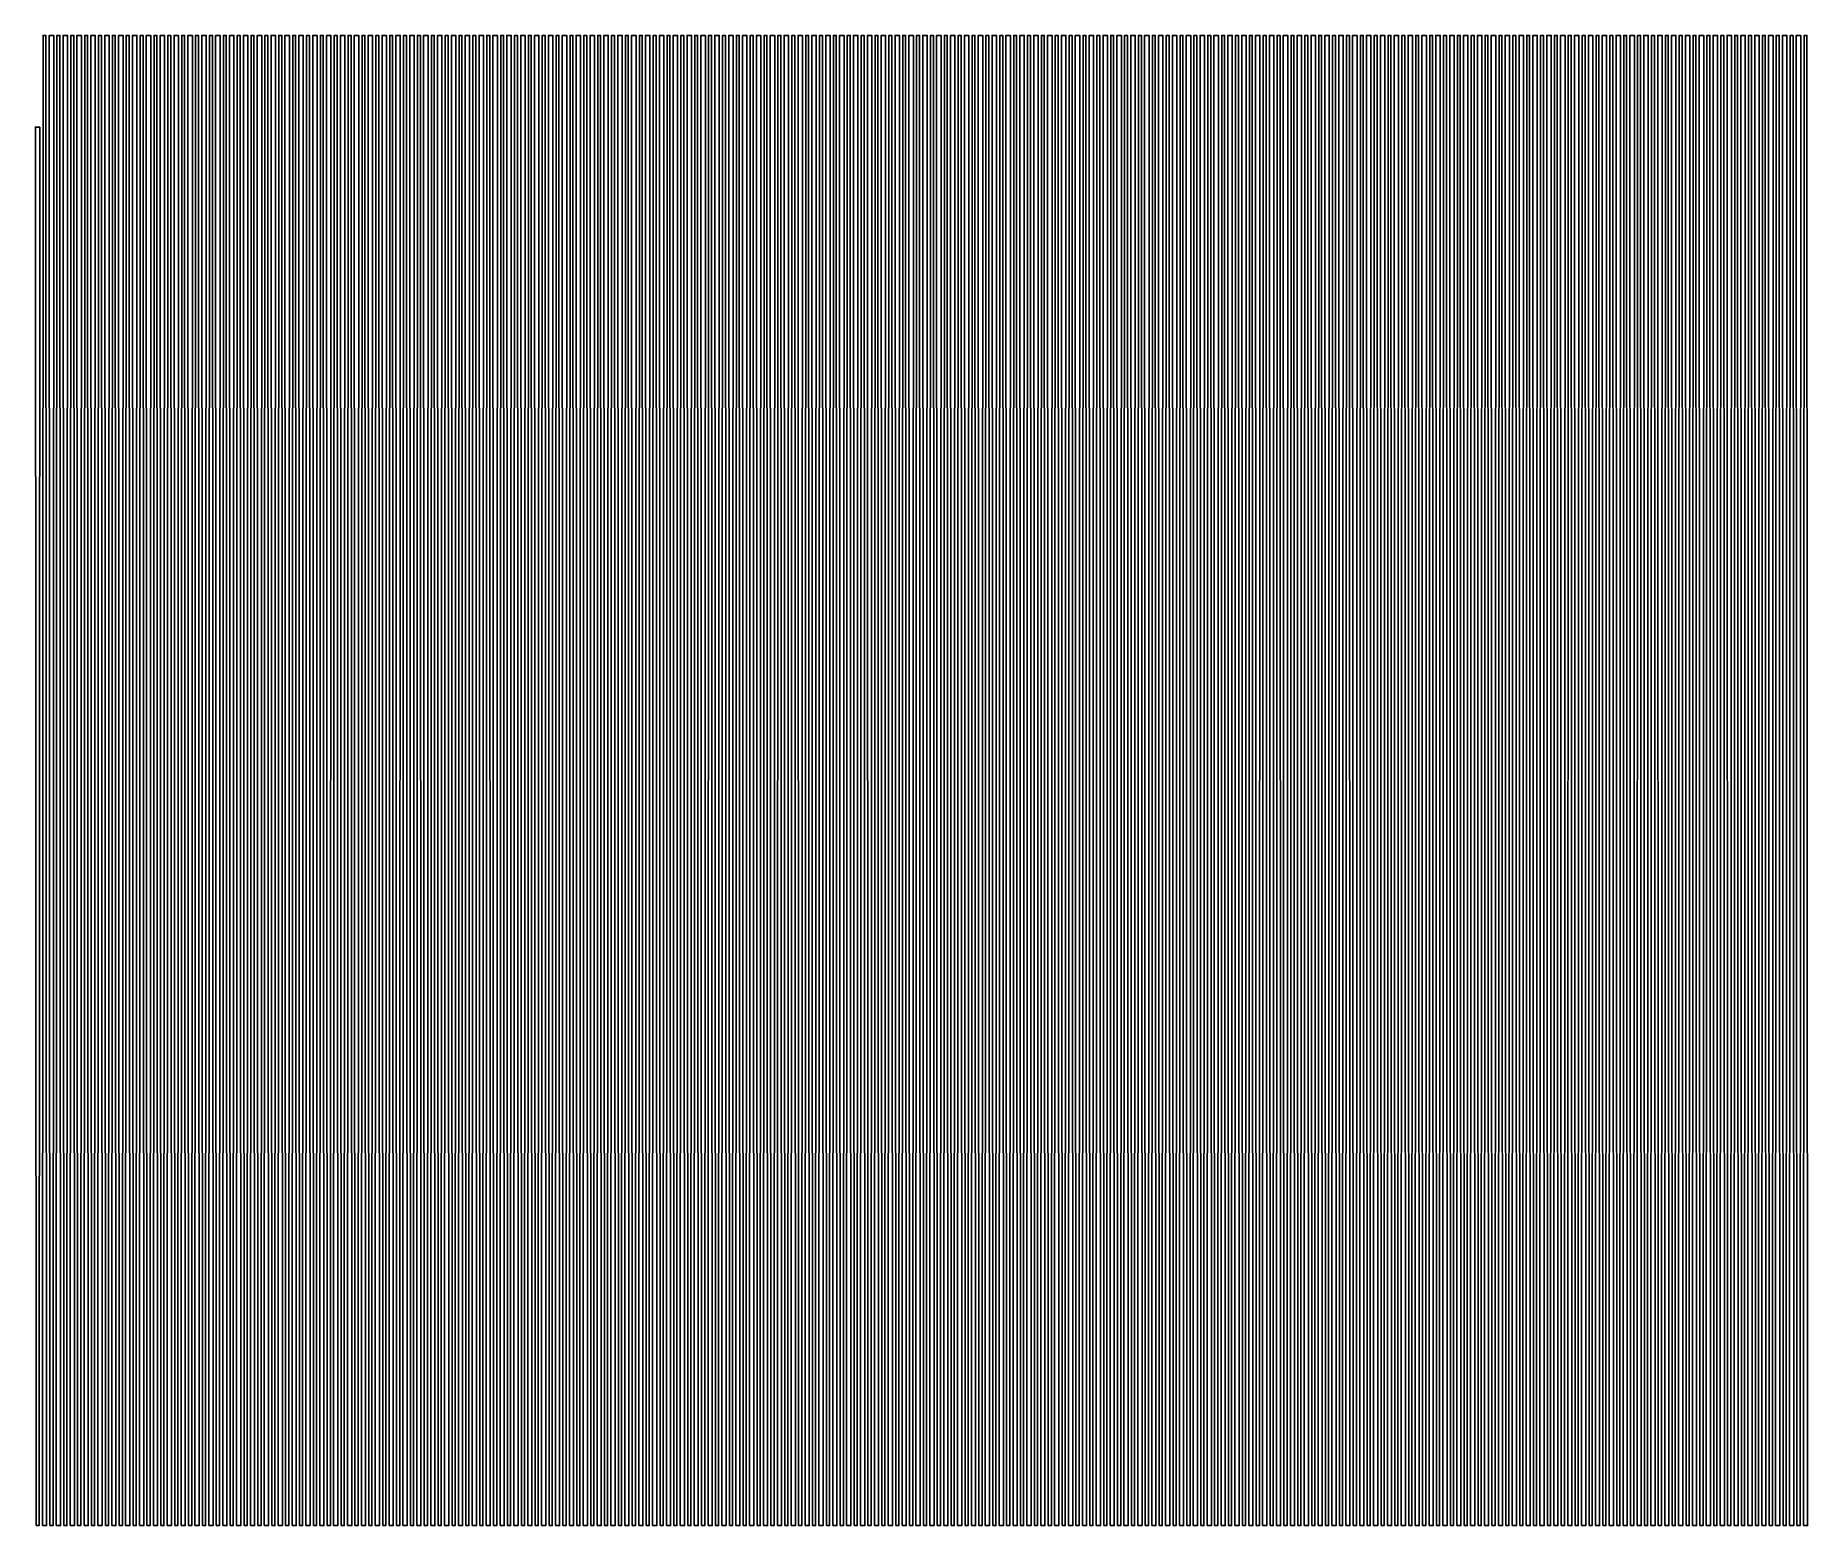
# Model space of a CAD drawing. Extents: x 1 to 125, y 20 to 124.
import ezdxf

# ---------------------------------------------------------------- set-up
doc = ezdxf.new("R2010")
doc.units = 0
doc.layers.add('L82D0', color=1, linetype='CONTINUOUS')

msp = doc.modelspace()

# ---------------------------------------------------------------- linework, layer by layer
at = {"layer": 'L82D0'}
for points in [[(1.146, 20), (1.192, 124.495), (1.392, 124.495), (1.438, 20)], [(1.669, 20), (1.623, 124.495), (1.933, 124.495), (1.887, 20)], [(2.117, 20), (2.164, 124.495), (2.364, 124.495), (2.411, 20)], [(2.641, 20), (2.595, 124.495), (2.905, 124.495), (2.859, 20)], [(3.09, 20), (3.136, 124.495), (3.336, 124.495), (3.382, 20)], [(3.613, 20), (3.567, 124.495), (3.877, 124.495), (3.831, 20)], [(4.062, 20), (4.108, 124.495), (4.308, 124.495), (4.354, 20)], [(4.586, 20), (4.539, 124.495), (4.849, 124.495), (4.802, 20)], [(5.034, 20), (5.08, 124.495), (5.28, 124.495), (5.326, 20)], [(5.557, 20), (5.511, 124.495), (5.821, 124.495), (5.775, 20)], [(6.006, 20), (6.052, 124.495), (6.252, 124.495), (6.298, 20)], [(6.529, 20), (6.483, 124.495), (6.793, 124.495), (6.747, 20)], [(6.977, 20), (7.024, 124.495), (7.224, 124.495), (7.271, 20)], [(7.501, 20), (7.455, 124.495), (7.765, 124.495), (7.719, 20)], [(7.95, 20), (7.996, 124.495), (8.196, 124.495), (8.242, 20)], [(8.473, 20), (8.427, 124.495), (8.737, 124.495), (8.691, 20)], [(8.922, 20), (8.968, 124.495), (9.168, 124.495), (9.214, 20)], [(9.445, 20), (9.399, 124.495), (9.709, 124.495), (9.663, 20)], [(9.894, 20), (9.94, 124.495), (10.14, 124.495), (10.186, 20)], [(10.417, 20), (10.371, 124.495), (10.681, 124.495), (10.635, 20)], [(10.866, 20), (10.912, 124.495), (11.112, 124.495), (11.158, 20)], [(11.389, 20), (11.343, 124.495), (11.653, 124.495), (11.607, 20)], [(11.838, 20), (11.884, 124.495), (12.084, 124.495), (12.13, 20)], [(12.361, 20), (12.315, 124.495), (12.625, 124.495), (12.579, 20)], [(12.81, 20), (12.856, 124.495), (13.056, 124.495), (13.102, 20)], [(13.333, 20), (13.287, 124.495), (13.597, 124.495), (13.551, 20)], [(13.782, 20), (13.828, 124.495), (14.028, 124.495), (14.074, 20)], [(14.305, 20), (14.259, 124.495), (14.569, 124.495), (14.523, 20)], [(14.754, 20), (14.8, 124.495), (15, 124.495), (15.046, 20)], [(15.277, 20), (15.231, 124.495), (15.541, 124.495), (15.495, 20)], [(15.726, 20), (15.772, 124.495), (15.972, 124.495), (16.018, 20)], [(16.249, 20), (16.203, 124.495), (16.513, 124.495), (16.467, 20)], [(16.698, 20), (16.744, 124.495), (16.944, 124.495), (16.99, 20)], [(17.221, 20), (17.175, 124.495), (17.485, 124.495), (17.439, 20)], [(17.67, 20), (17.716, 124.495), (17.916, 124.495), (17.962, 20)], [(18.193, 20), (18.147, 124.495), (18.457, 124.495), (18.411, 20)], [(18.642, 20), (18.688, 124.495), (18.888, 124.495), (18.934, 20)], [(19.165, 20), (19.119, 124.495), (19.429, 124.495), (19.383, 20)], [(19.614, 20), (19.66, 124.495), (19.86, 124.495), (19.906, 20)], [(20.137, 20), (20.091, 124.495), (20.401, 124.495), (20.355, 20)], [(20.586, 20), (20.632, 124.495), (20.832, 124.495), (20.878, 20)], [(21.109, 20), (21.063, 124.495), (21.373, 124.495), (21.327, 20)], [(21.558, 20), (21.604, 124.495), (21.804, 124.495), (21.85, 20)], [(22.081, 20), (22.035, 124.495), (22.345, 124.495), (22.299, 20)], [(22.53, 20), (22.576, 124.495), (22.776, 124.495), (22.822, 20)], [(23.053, 20), (23.007, 124.495), (23.317, 124.495), (23.271, 20)], [(23.502, 20), (23.548, 124.495), (23.748, 124.495), (23.794, 20)], [(24.025, 20), (23.979, 124.495), (24.289, 124.495), (24.243, 20)], [(24.474, 20), (24.52, 124.495), (24.72, 124.495), (24.766, 20)], [(24.997, 20), (24.951, 124.495), (25.261, 124.495), (25.215, 20)], [(25.446, 20), (25.492, 124.495), (25.692, 124.495), (25.738, 20)], [(25.969, 20), (25.923, 124.495), (26.233, 124.495), (26.187, 20)], [(26.418, 20), (26.464, 124.495), (26.664, 124.495), (26.71, 20)], [(26.941, 20), (26.895, 124.495), (27.205, 124.495), (27.159, 20)], [(27.39, 20), (27.436, 124.495), (27.636, 124.495), (27.682, 20)], [(27.913, 20), (27.867, 124.495), (28.177, 124.495), (28.131, 20)], [(28.362, 20), (28.408, 124.495), (28.608, 124.495), (28.654, 20)], [(28.885, 20), (28.839, 124.495), (29.149, 124.495), (29.103, 20)], [(29.334, 20), (29.38, 124.495), (29.58, 124.495), (29.626, 20)], [(29.857, 20), (29.811, 124.495), (30.121, 124.495), (30.075, 20)], [(30.306, 20), (30.352, 124.495), (30.552, 124.495), (30.598, 20)], [(30.829, 20), (30.783, 124.495), (31.093, 124.495), (31.047, 20)], [(31.278, 20), (31.324, 124.495), (31.524, 124.495), (31.57, 20)], [(31.801, 20), (31.755, 124.495), (32.065, 124.495), (32.019, 20)], [(32.25, 20), (32.296, 124.495), (32.496, 124.495), (32.542, 20)], [(32.773, 20), (32.727, 124.495), (33.037, 124.495), (32.991, 20)], [(33.222, 20), (33.268, 124.495), (33.468, 124.495), (33.514, 20)], [(33.745, 20), (33.699, 124.495), (34.009, 124.495), (33.963, 20)], [(34.194, 20), (34.24, 124.495), (34.44, 124.495), (34.486, 20)], [(34.717, 20), (34.671, 124.495), (34.981, 124.495), (34.935, 20)], [(35.166, 20), (35.212, 124.495), (35.412, 124.495), (35.458, 20)], [(35.689, 20), (35.643, 124.495), (35.953, 124.495), (35.907, 20)], [(36.138, 20), (36.184, 124.495), (36.384, 124.495), (36.43, 20)], [(36.661, 20), (36.615, 124.495), (36.925, 124.495), (36.879, 20)], [(37.11, 20), (37.156, 124.495), (37.356, 124.495), (37.402, 20)], [(37.633, 20), (37.587, 124.495), (37.897, 124.495), (37.851, 20)], [(38.082, 20), (38.128, 124.495), (38.328, 124.495), (38.374, 20)], [(38.605, 20), (38.559, 124.495), (38.869, 124.495), (38.823, 20)], [(39.054, 20), (39.1, 124.495), (39.3, 124.495), (39.346, 20)], [(39.577, 20), (39.531, 124.495), (39.841, 124.495), (39.795, 20)], [(40.026, 20), (40.072, 124.495), (40.272, 124.495), (40.318, 20)], [(40.549, 20), (40.503, 124.495), (40.813, 124.495), (40.767, 20)], [(40.998, 20), (41.044, 124.495), (41.244, 124.495), (41.29, 20)], [(41.521, 20), (41.475, 124.495), (41.785, 124.495), (41.739, 20)], [(41.97, 20), (42.016, 124.495), (42.216, 124.495), (42.262, 20)], [(42.493, 20), (42.447, 124.495), (42.757, 124.495), (42.711, 20)], [(42.942, 20), (42.988, 124.495), (43.188, 124.495), (43.234, 20)], [(43.465, 20), (43.419, 124.495), (43.729, 124.495), (43.683, 20)], [(43.914, 20), (43.96, 124.495), (44.16, 124.495), (44.206, 20)], [(44.437, 20), (44.391, 124.495), (44.701, 124.495), (44.655, 20)], [(44.886, 20), (44.932, 124.495), (45.132, 124.495), (45.178, 20)], [(45.409, 20), (45.363, 124.495), (45.673, 124.495), (45.627, 20)], [(45.858, 20), (45.904, 124.495), (46.104, 124.495), (46.15, 20)], [(46.381, 20), (46.335, 124.495), (46.645, 124.495), (46.599, 20)], [(46.83, 20), (46.876, 124.495), (47.076, 124.495), (47.122, 20)], [(47.353, 20), (47.307, 124.495), (47.617, 124.495), (47.571, 20)], [(47.802, 20), (47.848, 124.495), (48.048, 124.495), (48.094, 20)], [(48.325, 20), (48.279, 124.495), (48.589, 124.495), (48.543, 20)], [(48.774, 20), (48.82, 124.495), (49.02, 124.495), (49.066, 20)], [(49.297, 20), (49.251, 124.495), (49.561, 124.495), (49.515, 20)], [(49.746, 20), (49.792, 124.495), (49.992, 124.495), (50.038, 20)], [(50.269, 20), (50.223, 124.495), (50.533, 124.495), (50.487, 20)], [(50.718, 20), (50.764, 124.495), (50.964, 124.495), (51.01, 20)], [(51.241, 20), (51.195, 124.495), (51.505, 124.495), (51.459, 20)], [(51.69, 20), (51.736, 124.495), (51.936, 124.495), (51.982, 20)], [(52.213, 20), (52.167, 124.495), (52.477, 124.495), (52.431, 20)], [(52.662, 20), (52.708, 124.495), (52.908, 124.495), (52.954, 20)], [(53.185, 20), (53.139, 124.495), (53.449, 124.495), (53.403, 20)], [(53.634, 20), (53.68, 124.495), (53.88, 124.495), (53.926, 20)], [(54.157, 20), (54.111, 124.495), (54.421, 124.495), (54.375, 20)], [(54.606, 20), (54.652, 124.495), (54.852, 124.495), (54.898, 20)], [(55.129, 20), (55.083, 124.495), (55.393, 124.495), (55.347, 20)], [(55.578, 20), (55.624, 124.495), (55.824, 124.495), (55.87, 20)], [(56.101, 20), (56.055, 124.495), (56.365, 124.495), (56.319, 20)], [(56.55, 20), (56.596, 124.495), (56.796, 124.495), (56.842, 20)], [(57.073, 20), (57.027, 124.495), (57.337, 124.495), (57.291, 20)], [(57.522, 20), (57.568, 124.495), (57.768, 124.495), (57.814, 20)], [(58.045, 20), (57.999, 124.495), (58.309, 124.495), (58.263, 20)], [(58.494, 20), (58.54, 124.495), (58.74, 124.495), (58.786, 20)], [(59.017, 20), (58.971, 124.495), (59.281, 124.495), (59.235, 20)], [(59.466, 20), (59.512, 124.495), (59.712, 124.495), (59.758, 20)], [(59.989, 20), (59.943, 124.495), (60.253, 124.495), (60.207, 20)], [(60.438, 20), (60.484, 124.495), (60.684, 124.495), (60.73, 20)], [(60.961, 20), (60.915, 124.495), (61.225, 124.495), (61.179, 20)], [(61.41, 20), (61.456, 124.495), (61.656, 124.495), (61.702, 20)], [(61.933, 20), (61.887, 124.495), (62.197, 124.495), (62.151, 20)], [(62.382, 20), (62.428, 124.495), (62.628, 124.495), (62.674, 20)], [(62.905, 20), (62.859, 124.495), (63.169, 124.495), (63.123, 20)], [(63.354, 20), (63.4, 124.495), (63.6, 124.495), (63.646, 20)], [(63.877, 20), (63.831, 124.495), (64.141, 124.495), (64.095, 20)], [(64.326, 20), (64.372, 124.495), (64.572, 124.495), (64.618, 20)], [(64.849, 20), (64.803, 124.495), (65.113, 124.495), (65.067, 20)], [(65.298, 20), (65.344, 124.495), (65.544, 124.495), (65.59, 20)], [(65.821, 20), (65.775, 124.495), (66.085, 124.495), (66.039, 20)], [(66.27, 20), (66.316, 124.495), (66.516, 124.495), (66.562, 20)], [(66.793, 20), (66.747, 124.495), (67.057, 124.495), (67.011, 20)], [(67.242, 20), (67.288, 124.495), (67.488, 124.495), (67.534, 20)], [(67.765, 20), (67.719, 124.495), (68.029, 124.495), (67.983, 20)], [(68.214, 20), (68.26, 124.495), (68.46, 124.495), (68.506, 20)], [(68.737, 20), (68.691, 124.495), (69.001, 124.495), (68.955, 20)], [(69.186, 20), (69.232, 124.495), (69.432, 124.495), (69.478, 20)], [(69.709, 20), (69.663, 124.495), (69.973, 124.495), (69.927, 20)], [(70.158, 20), (70.204, 124.495), (70.404, 124.495), (70.45, 20)], [(70.681, 20), (70.635, 124.495), (70.945, 124.495), (70.899, 20)], [(71.13, 20), (71.176, 124.495), (71.376, 124.495), (71.422, 20)], [(71.653, 20), (71.607, 124.495), (71.917, 124.495), (71.871, 20)], [(72.102, 20), (72.148, 124.495), (72.348, 124.495), (72.394, 20)], [(72.625, 20), (72.579, 124.495), (72.889, 124.495), (72.843, 20)], [(73.074, 20), (73.12, 124.495), (73.32, 124.495), (73.366, 20)], [(73.597, 20), (73.551, 124.495), (73.861, 124.495), (73.815, 20)], [(74.046, 20), (74.092, 124.495), (74.292, 124.495), (74.338, 20)], [(74.569, 20), (74.523, 124.495), (74.833, 124.495), (74.787, 20)], [(75.018, 20), (75.064, 124.495), (75.264, 124.495), (75.31, 20)], [(75.541, 20), (75.495, 124.495), (75.805, 124.495), (75.759, 20)], [(75.99, 20), (76.036, 124.495), (76.236, 124.495), (76.282, 20)], [(76.513, 20), (76.467, 124.495), (76.777, 124.495), (76.731, 20)], [(76.962, 20), (77.008, 124.495), (77.208, 124.495), (77.254, 20)], [(77.485, 20), (77.439, 124.495), (77.749, 124.495), (77.703, 20)], [(77.934, 20), (77.98, 124.495), (78.18, 124.495), (78.226, 20)], [(78.457, 20), (78.411, 124.495), (78.721, 124.495), (78.675, 20)], [(78.906, 20), (78.952, 124.495), (79.152, 124.495), (79.198, 20)], [(79.429, 20), (79.383, 124.495), (79.693, 124.495), (79.647, 20)], [(79.878, 20), (79.924, 124.495), (80.124, 124.495), (80.17, 20)], [(80.401, 20), (80.355, 124.495), (80.665, 124.495), (80.619, 20)], [(80.85, 20), (80.896, 124.495), (81.096, 124.495), (81.142, 20)], [(81.373, 20), (81.327, 124.495), (81.637, 124.495), (81.591, 20)], [(81.822, 20), (81.868, 124.495), (82.068, 124.495), (82.114, 20)], [(82.345, 20), (82.299, 124.495), (82.609, 124.495), (82.563, 20)], [(82.794, 20), (82.84, 124.495), (83.04, 124.495), (83.086, 20)], [(83.317, 20), (83.271, 124.495), (83.581, 124.495), (83.535, 20)], [(83.766, 20), (83.812, 124.495), (84.012, 124.495), (84.058, 20)], [(84.289, 20), (84.243, 124.495), (84.553, 124.495), (84.507, 20)], [(84.738, 20), (84.784, 124.495), (84.984, 124.495), (85.03, 20)], [(85.261, 20), (85.215, 124.495), (85.525, 124.495), (85.479, 20)], [(85.71, 20), (85.756, 124.495), (85.956, 124.495), (86.002, 20)], [(86.233, 20), (86.187, 124.495), (86.497, 124.495), (86.451, 20)], [(86.682, 20), (86.728, 124.495), (86.928, 124.495), (86.974, 20)], [(87.205, 20), (87.159, 124.495), (87.469, 124.495), (87.423, 20)], [(87.654, 20), (87.7, 124.495), (87.9, 124.495), (87.946, 20)], [(88.177, 20), (88.131, 124.495), (88.441, 124.495), (88.395, 20)], [(88.626, 20), (88.672, 124.495), (88.872, 124.495), (88.918, 20)], [(89.149, 20), (89.103, 124.495), (89.413, 124.495), (89.367, 20)], [(89.598, 20), (89.644, 124.495), (89.844, 124.495), (89.89, 20)], [(90.121, 20), (90.075, 124.495), (90.385, 124.495), (90.339, 20)], [(90.57, 20), (90.616, 124.495), (90.816, 124.495), (90.862, 20)], [(91.093, 20), (91.047, 124.495), (91.357, 124.495), (91.311, 20)], [(91.542, 20), (91.588, 124.495), (91.788, 124.495), (91.834, 20)], [(92.065, 20), (92.019, 124.495), (92.329, 124.495), (92.283, 20)], [(92.514, 20), (92.56, 124.495), (92.76, 124.495), (92.806, 20)], [(93.037, 20), (92.991, 124.495), (93.301, 124.495), (93.255, 20)], [(93.486, 20), (93.532, 124.495), (93.732, 124.495), (93.778, 20)], [(94.009, 20), (93.963, 124.495), (94.273, 124.495), (94.227, 20)], [(94.458, 20), (94.504, 124.495), (94.704, 124.495), (94.75, 20)], [(94.981, 20), (94.935, 124.495), (95.245, 124.495), (95.199, 20)], [(95.43, 20), (95.476, 124.495), (95.676, 124.495), (95.722, 20)], [(95.953, 20), (95.907, 124.495), (96.217, 124.495), (96.171, 20)], [(96.402, 20), (96.448, 124.495), (96.648, 124.495), (96.694, 20)], [(96.925, 20), (96.879, 124.495), (97.189, 124.495), (97.143, 20)], [(97.374, 20), (97.42, 124.495), (97.62, 124.495), (97.666, 20)], [(97.897, 20), (97.851, 124.495), (98.161, 124.495), (98.115, 20)], [(98.346, 20), (98.392, 124.495), (98.592, 124.495), (98.638, 20)], [(98.869, 20), (98.823, 124.495), (99.133, 124.495), (99.087, 20)], [(99.318, 20), (99.364, 124.495), (99.564, 124.495), (99.61, 20)], [(99.841, 20), (99.795, 124.495), (100.105, 124.495), (100.059, 20)], [(100.29, 20), (100.336, 124.495), (100.536, 124.495), (100.582, 20)], [(100.813, 20), (100.767, 124.495), (101.077, 124.495), (101.031, 20)], [(101.262, 20), (101.308, 124.495), (101.508, 124.495), (101.554, 20)], [(101.785, 20), (101.739, 124.495), (102.049, 124.495), (102.003, 20)], [(102.234, 20), (102.28, 124.495), (102.48, 124.495), (102.526, 20)], [(102.757, 20), (102.711, 124.495), (103.021, 124.495), (102.975, 20)], [(103.206, 20), (103.252, 124.495), (103.452, 124.495), (103.498, 20)], [(103.729, 20), (103.683, 124.495), (103.993, 124.495), (103.947, 20)], [(104.178, 20), (104.224, 124.495), (104.424, 124.495), (104.47, 20)], [(104.701, 20), (104.655, 124.495), (104.965, 124.495), (104.919, 20)], [(105.15, 20), (105.196, 124.495), (105.396, 124.495), (105.442, 20)], [(105.673, 20), (105.627, 124.495), (105.937, 124.495), (105.891, 20)], [(106.122, 20), (106.168, 124.495), (106.368, 124.495), (106.414, 20)], [(106.645, 20), (106.599, 124.495), (106.909, 124.495), (106.863, 20)], [(107.094, 20), (107.14, 124.495), (107.34, 124.495), (107.386, 20)], [(107.617, 20), (107.571, 124.495), (107.881, 124.495), (107.835, 20)], [(108.066, 20), (108.112, 124.495), (108.312, 124.495), (108.358, 20)], [(108.589, 20), (108.543, 124.495), (108.853, 124.495), (108.807, 20)], [(109.038, 20), (109.084, 124.495), (109.284, 124.495), (109.33, 20)], [(109.561, 20), (109.515, 124.495), (109.825, 124.495), (109.779, 20)], [(110.01, 20), (110.056, 124.495), (110.256, 124.495), (110.302, 20)], [(110.533, 20), (110.487, 124.495), (110.797, 124.495), (110.751, 20)], [(110.982, 20), (111.028, 124.495), (111.228, 124.495), (111.274, 20)], [(111.505, 20), (111.459, 124.495), (111.769, 124.495), (111.723, 20)], [(111.954, 20), (112, 124.495), (112.2, 124.495), (112.246, 20)], [(112.477, 20), (112.431, 124.495), (112.741, 124.495), (112.695, 20)], [(112.926, 20), (112.972, 124.495), (113.172, 124.495), (113.218, 20)], [(113.449, 20), (113.403, 124.495), (113.713, 124.495), (113.667, 20)], [(113.898, 20), (113.944, 124.495), (114.144, 124.495), (114.19, 20)], [(114.421, 20), (114.375, 124.495), (114.685, 124.495), (114.639, 20)], [(114.87, 20), (114.916, 124.495), (115.116, 124.495), (115.162, 20)], [(115.393, 20), (115.347, 124.495), (115.657, 124.495), (115.611, 20)], [(115.842, 20), (115.888, 124.495), (116.088, 124.495), (116.134, 20)], [(116.365, 20), (116.319, 124.495), (116.629, 124.495), (116.583, 20)], [(116.814, 20), (116.86, 124.495), (117.06, 124.495), (117.106, 20)], [(117.337, 20), (117.291, 124.495), (117.601, 124.495), (117.555, 20)], [(117.786, 20), (117.832, 124.495), (118.032, 124.495), (118.078, 20)], [(118.309, 20), (118.263, 124.495), (118.573, 124.495), (118.527, 20)], [(118.758, 20), (118.804, 124.495), (119.004, 124.495), (119.05, 20)], [(119.281, 20), (119.235, 124.495), (119.545, 124.495), (119.499, 20)], [(119.73, 20), (119.776, 124.495), (119.976, 124.495), (120.022, 20)], [(120.253, 20), (120.207, 124.495), (120.517, 124.495), (120.471, 20)], [(120.702, 20), (120.748, 124.495), (120.948, 124.495), (120.994, 20)], [(121.225, 20), (121.179, 124.495), (121.489, 124.495), (121.443, 20)], [(121.674, 20), (121.72, 124.495), (121.92, 124.495), (121.966, 20)], [(122.197, 20), (122.151, 124.495), (122.461, 124.495), (122.415, 20)], [(122.646, 20), (122.692, 124.495), (122.892, 124.495), (122.938, 20)], [(123.169, 20), (123.123, 124.495), (123.433, 124.495), (123.387, 20)], [(123.618, 20), (123.664, 124.495), (123.864, 124.495), (123.91, 20)], [(124.141, 20), (124.095, 124.495), (124.405, 124.495), (124.359, 20)], [(124.59, 20), (124.636, 124.495), (124.836, 124.495), (124.882, 20)], [(0.697, 20), (0.654, 118.063), (0.958, 118.063), (0.915, 20)]]:
    msp.add_lwpolyline(points, close=True, dxfattribs=at)

doc.saveas('drawing.dxf')
